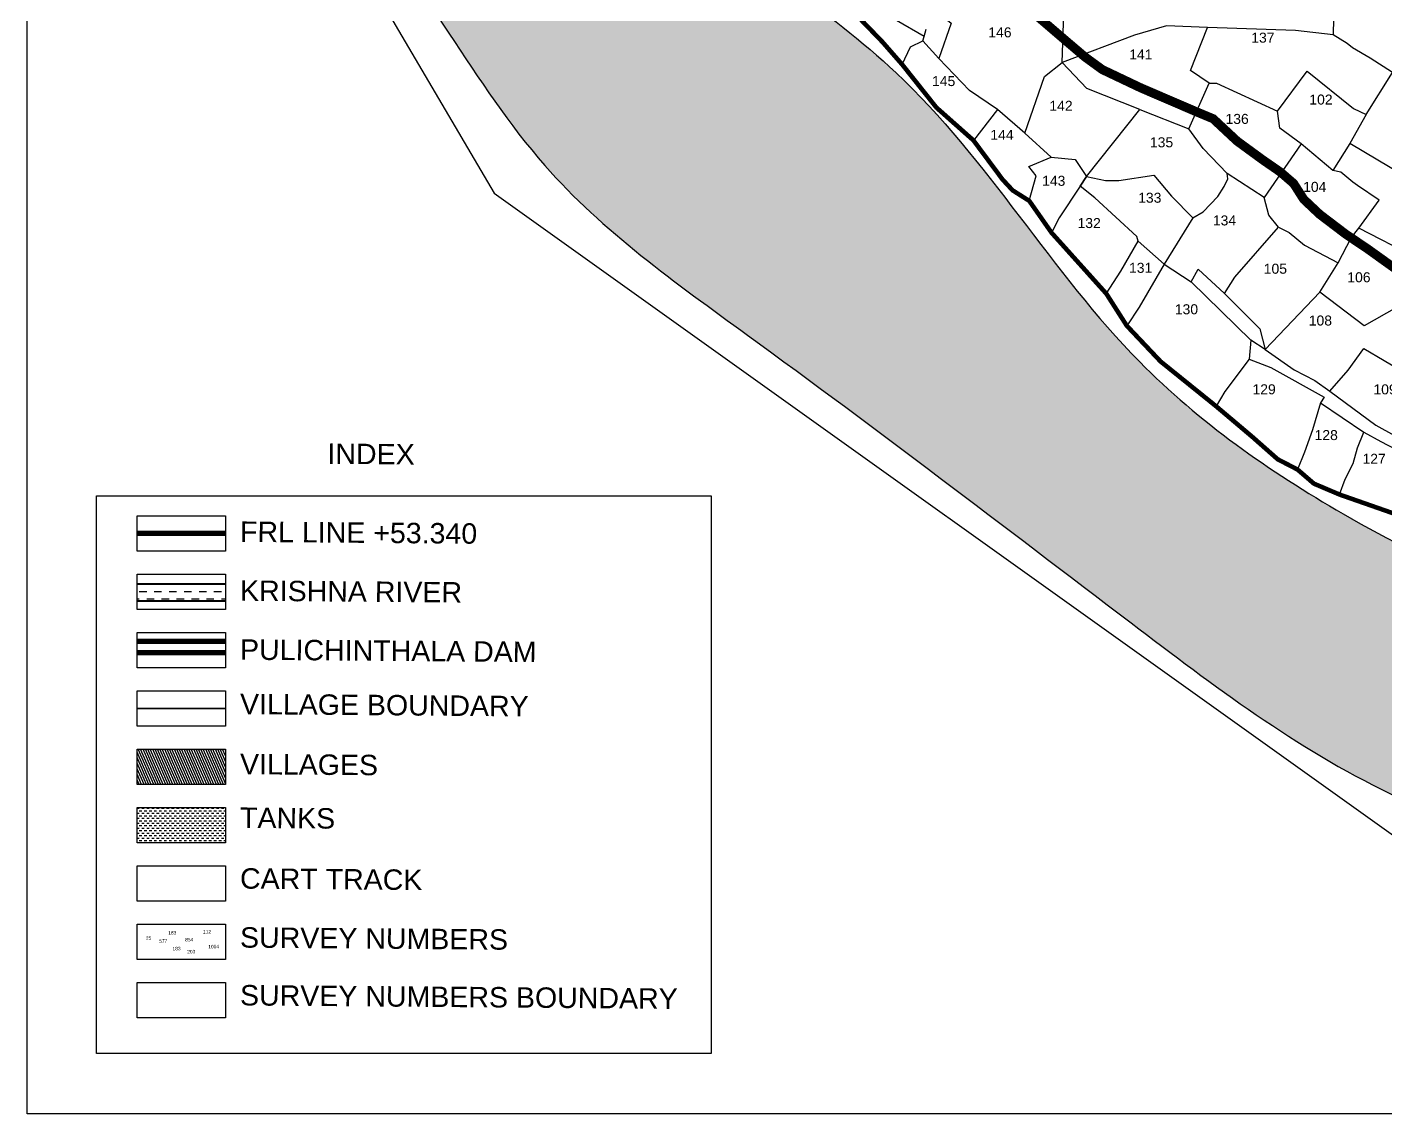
# Model space of a CAD drawing. Header units: millimetres. Extents: x 380985 to 388846, y 1838250 to 1848297.
# Drawn here: x 380985 to 383978, y 1838250 to 1840644 of the extents above; entities that cross this region are included whole.
import ezdxf
from ezdxf.enums import TextEntityAlignment as Align

# ---------------------------------------------------------------- set-up
doc = ezdxf.new("R2010")
doc.units = ezdxf.units.MM
for name, color, linetype in [('BND', 6, 'Continuous'), ('DIMENSION', 1, 'Continuous'), ('FRL', 3, 'Continuous'), ('Plot', 2, 'Continuous'), ('ROADS', 50, 'Continuous'), ('TEXT', 7, 'Continuous'), ('VILLAGE AREA', 1, 'Continuous')]:
    doc.layers.add(name, color=color, linetype=linetype)
doc.styles.get("Standard").update_dxf_attribs({"font": 'arial.ttf'})
doc.linetypes.add('FENCELINE2', pattern='A,0.25,-0.1,[132,ltypeshp.shx,S=0.1,R=0,X=-0.1,Y=0],-0.1,1', length=1.45)

# ---------------------------------------------------------------- blocks, each defined once
blk = doc.blocks.new('CHITT')
at = {"layer": 'BND', "lineweight": 30, "const_width": 10}
blk.add_lwpolyline([(-1033.1, -3645.3), (-1165.2, -3599.1), (-1221.9, -3575), (-1258, -3543.9), (-1301.7, -3521.3), (-1356.5, -3472.9), (-1437.5, -3404.4), (-1559.8, -3305.8), (-1634.3, -3227), (-1679.3, -3156.5), (-1799.9, -3022.3), (-1849.1, -2952), (-1885.8, -2928.8), (-1908.2, -2904.6), (-1972.1, -2818.7), (-2053.8, -2746.3), (-2129.2, -2651.5), (-2172.6, -2601.9), (-2229.5, -2543)], dxfattribs=at)
at = {"layer": 'DIMENSION'}
blk.add_lwpolyline([(-4041.2, -1211.8), (-3028.4, -2934.7), (-1031.3, -4361), (1188.6, -4521.3), (2958.6, -4170.8)], dxfattribs=at)
at = {"layer": 'Plot', "color": 0}
for points in [[(-1849.1, -2952), (-1849.1, -2952), (-1833.7, -2897.2), (-1850.4, -2876.6), (-1800.6, -2856), (-1858.8, -2803), (-1815.6, -2678.2), (-1776.5, -2647.4), (-1773.3, -2538.4), (-1731.9, -2519.2), (-1631.7, -2466.8), (-1555.2, -2296.6), (-1471.7, -2410.9), (-1232.5, -2320.3), (-1261.5, -2268.1), (-1208.8, -2098.5), (-1175.3, -2004.1), (-1131.8, -2090.9), (-1115.7, -2110.4), (-1083.5, -1957.5), (-928.5, -2034)], [(-1173.5, -2300.7), (-1179.5, -2586), (-1262.5, -2576.8), (-1456.7, -2570), (-1546.9, -2566.4), (-1617.4, -2587.2), (-1776.5, -2647.4)], [(-1918.9, -2750.8), (-1981, -2709), (-2048.3, -2638.6), (-2083.8, -2599.5), (-2081, -2589.6), (-2141.6, -2554.9), (-2151.7, -2530.4), (-2216, -2498.1)], [(-2151.7, -2530.4), (-2103.2, -2501.9), (-2053.6, -2534.2), (-2021, -2560.7), (-2048.3, -2638.6)], [(-2129.2, -2651.5), (-2111, -2612.3), (-2083.8, -2599.5), (-2081, -2589.6), (-2076.4, -2573.7)], [(-1605.8, -2750.4), (-1497.3, -2793.6), (-1453, -2692.8), (-1494, -2665), (-1456.7, -2570)], [(-1106.8, -2761.5), (-1048.6, -2668.9), (-1097.6, -2637.5), (-1137, -2615), (-1148.8, -2605.3), (-1179.5, -2586)], [(-1800.6, -2856), (-1747.9, -2860.8), (-1723, -2898.2), (-1605.8, -2750.4), (-1722.3, -2704.6), (-1776.5, -2647.4)], [(-1453, -2692.8), (-1436.5, -2692.8), (-1302.2, -2754.4), (-1236.9, -2666.3), (-1134.5, -2748.3), (-1106.8, -2761.5), (-1142.4, -2825.9), (-1180.1, -2884.9), (-1249.7, -2826.4), (-1296.9, -2791.7), (-1302.2, -2754.4)], [(-1858.8, -2803), (-1918.9, -2750.8), (-1972.1, -2818.7)], [(-1249.7, -2826.4), (-1331.5, -2944.6), (-1413.3, -2891.4), (-1465.7, -2836.7), (-1497.3, -2793.6)], [(-968.3, -2933.2), (-1023, -2897.1), (-1142.4, -2825.9)], [(-1723, -2898.2), (-1737.3, -2919.5), (-1783.2, -2989.1), (-1799.9, -3022.3)], [(-1679.3, -3156.5), (-1647.3, -3106.7), (-1608.8, -3040.5), (-1612.1, -3030.6), (-1704.4, -2945.4), (-1737.3, -2919.5), (-1723, -2898.2), (-1681.3, -2907.3), (-1651.5, -2907.4), (-1574.4, -2895.5), (-1535.9, -2941.9), (-1488.6, -2989.4), (-1552.1, -3091.6), (-1608.8, -3040.5)], [(-1488.6, -2989.4), (-1465.7, -2975.9), (-1433.9, -2942.5), (-1419.4, -2920.1), (-1411.3, -2903.8), (-1413.3, -2891.4)], [(-1299.8, -3009.6), (-1276.7, -3021.9), (-1242.8, -3049.7), (-1168.5, -3088.5), (-1140, -3033.2), (-1122.6, -3012.2), (-1078, -2950.1), (-1125.8, -2917.8), (-1136.4, -2910.7), (-1162.6, -2888.8), (-1180.1, -2884.9)], [(-1419, -3156.4), (-1396.1, -3120.3), (-1299.8, -3009.6), (-1321.1, -2983.2), (-1331.5, -2944.6)], [(-925, -3052.6), (-953.9, -3088), (-1000.6, -3075.6), (-1122.6, -3012.2)], [(-1552.1, -3091.6), (-1606.7, -3186.1), (-1634.3, -3227)], [(-1552.1, -3091.6), (-1492.2, -3130.5), (-1477.2, -3102.2), (-1419, -3156.4), (-1340.8, -3233.7), (-1329.5, -3279.3), (-1360.8, -3259.2), (-1492.2, -3130.5)], [(-1329.5, -3279.3), (-1208.8, -3153.3), (-1168.5, -3088.5)], [(-1364.8, -3301.1), (-1317.1, -3319.1), (-1199.5, -3384.3), (-1207.7, -3397), (-1111.9, -3461.8), (-1074.6, -3482.1), (-979.3, -3532.4)], [(-1039.7, -3186.9), (-1111.5, -3227.2), (-1208.8, -3153.3)], [(-1360.8, -3259.2), (-1364.8, -3301.1), (-1418.3, -3371.9), (-1437.5, -3404.4)], [(-1187, -3371.6), (-1146.1, -3325.3), (-1112.1, -3277.3), (-1022.3, -3330.1), (-965.6, -3235.5)], [(-1329.5, -3279.3), (-1265.5, -3324.2), (-1219.6, -3347.9), (-1187, -3371.6), (-1085.8, -3446.1), (-1003.5, -3491.6), (-970.4, -3504.9), (-961, -3512.7), (-813, -3620.3), (-712.9, -3676.8), (-611.3, -3699.6)], [(-1207.7, -3397), (-1225.1, -3456.4), (-1242.6, -3505.6), (-1258, -3543.9)], [(-1165.2, -3599.1), (-1153, -3565.1), (-1135.7, -3530.6), (-1126, -3496.4), (-1111.9, -3461.8)]]:
    blk.add_lwpolyline(points, dxfattribs=at)
at = {"layer": 'DIMENSION', "color": 0}
for s, p in [('146', (-1913.8, -2591.7)), ('137', (-1334.3, -2603.4)), ('141', (-1603.2, -2640.5)), ('145', (-2037.7, -2699.1)), ('102', (-1206.4, -2739.8)), ('142', (-1779.2, -2753.6)), ('136', (-1391.1, -2782.4)), ('144', (-1909.2, -2817.5)), ('135', (-1557.6, -2833.9)), ('143', (-1795.2, -2918.8)), ('133', (-1583.5, -2956.1)), ('104', (-1220, -2932.1)), ('132', (-1717.1, -3011.9)), ('134', (-1418.9, -3006.1)), ('131', (-1603.7, -3110.5)), ('105', (-1306.8, -3112.5)), ('106', (-1122.7, -3131.3)), ('130', (-1502.8, -3201.8)), ('108', (-1207.6, -3226.6)), ('129', (-1331.6, -3378.1)), ('109', (-1065.1, -3378.3)), ('128', (-1194.8, -3479)), ('127', (-1089.2, -3531.2))]:
    blk.add_text(s, height=22, dxfattribs=at).set_placement(p, align=Align.CENTER)

msp = doc.modelspace()

# ---------------------------------------------------------------- hatches: boundary and pattern name
h = msp.add_hatch()
h.set_pattern_fill('DASH,_O', color=4, scale=20, angle=45)
h.set_pattern_definition([(45, (0, 0), (7e-15, 89.8025612), [63.5, -63.5])])
edge = h.paths.add_edge_path()
edge.add_spline(control_points=[(388718.2, 1839990.7), (388580.2, 1839963.3), (388267.3, 1839901), (387855.9, 1839801.7), (387475.2, 1839575.2), (387094.4, 1839473.5), (386684, 1839375.2), (386279.4, 1839179.1), (385788, 1839251.2), (385390.9, 1839342.9), (385017, 1839397.5), (384652.2, 1839331.6), (384230.5, 1839388.5), (383818.2, 1839598.3), (383335.6, 1839935.9), (382998, 1840537.8), (382398, 1840891), (382107.7, 1841490.9), (381881.2, 1842059.9), (381643.3, 1842668), (381608.6, 1843256.1), (381578.5, 1843897.5), (381439.4, 1844549.9), (381141.9, 1844872.6), (380984.5, 1845004.8)], knot_values=[681.550287, 681.550287, 681.550287, 681.550287, 1104.733733, 1640.486126, 1936.19225, 2424.815522, 2811.604508, 3206.373083, 3741.717331, 4239.921726, 4445.074723, 4866.973381, 5341.050655, 5688.570558, 6248.458721, 7081.488613, 7695.659292, 8262.875186, 9023.485752, 9553.884751, 10205.221495, 10769.52233, 11500.583355, 12112.559309, 12112.559309, 12112.559309, 12112.559309], degree=3, periodic=0)
edge.add_line((380984.5, 1845004.8), (380984.5, 1842124.7))
edge.add_spline(control_points=[(380984.5, 1842124.7), (381142.4, 1841791.7), (381458.8, 1841292.9), (381860.8, 1840714.9), (382152.8, 1840264.9), (382705.8, 1839874.2), (383315.3, 1839408.2), (383832.9, 1839015.9), (384264, 1838837), (384786.2, 1838854.7), (385466.3, 1838780.9), (386121.3, 1838714.7), (386738.2, 1838841.7), (387360.1, 1838940.9), (388053.6, 1839115.2), (388508, 1839191.7), (388718.2, 1839227.2)], knot_values=[593.47484, 593.47484, 593.47484, 593.47484, 1699.853064, 2353.104729, 2713.64595, 3295.736963, 4352.3737, 5035.357019, 5228.200674, 5739.632747, 6566.226218, 7299.515557, 7688.053722, 8448.093622, 9190.633385, 9830.162664, 9830.162664, 9830.162664, 9830.162664], degree=3, periodic=0)
edge.add_line((388718.2, 1839227.2), (388718.2, 1839990.7))
h.paths.add_polyline_path([(385414.9, 1838929.9), (386324, 1838985.6), (386316.4, 1839109.5), (385407.3, 1839053.7)], flags=24)
h.paths.add_polyline_path([(381236.7, 1842193.4), (381742.9, 1841436.3), (381846.1, 1841505.3), (381339.8, 1842262.4)], flags=24)
h = msp.add_hatch()
h.set_pattern_fill('DASH', color=4, scale=131.738522)
h.set_pattern_definition([(0, (300673.282, 1434963.577), (16.4673153, 16.4673153), [16.4673153, -16.4673153])])
h.paths.add_polyline_path([(381226.8, 1839417.1), (381226.8, 1839379.6), (381421.8, 1839379.6), (381421.8, 1839417.1)])
h = msp.add_hatch()
h.set_pattern_fill('DASH', color=4, scale=43.912841)
h.set_pattern_definition([(0, (300673.282, 1434963.577), (5.48910509, 5.48910509), [5.48910509, -5.48910509])])
h.paths.add_polyline_path([(381226.8, 1838925.1), (381226.8, 1838847), (381421.8, 1838847), (381421.8, 1838925.1)])
at = {"layer": 'VILLAGE AREA', "linetype": 'ByBlock'}
h = msp.add_hatch(dxfattribs=at)
h.set_pattern_fill('ANSI31', color=256, scale=38.971274, angle=68.5464)
h.set_pattern_definition([(113.5464313, (238792.38, 1121531.235), (-4.46579937, -1.946089552), [])])
h.paths.add_polyline_path([(381421.8, 1838975.5), (381421.8, 1839053.7), (381226.8, 1839053.7), (381226.8, 1838975.5)])

# ---------------------------------------------------------------- linework, layer by layer
msp.add_lwpolyline([(380984.5, 1848286.5), (388718.2, 1848286.5), (388718.2, 1838250), (380984.5, 1838250)], close=True)
at = {"color": 0}
for points in [[(381137.4, 1839611.9), (382491.7, 1839611.9), (382491.7, 1838382.8), (381137.4, 1838382.8)], [(381226.8, 1839567.8), (381421.8, 1839567.8), (381421.8, 1839489.6), (381226.8, 1839489.6)], [(381226.8, 1839439.2), (381421.8, 1839439.2), (381421.8, 1839361.1), (381226.8, 1839361.1)], [(381226.8, 1839310.7), (381421.8, 1839310.7), (381421.8, 1839232.5), (381226.8, 1839232.5)], [(381226.8, 1839182.2), (381421.8, 1839182.2), (381421.8, 1839104), (381226.8, 1839104)], [(381226.8, 1839053.7), (381421.8, 1839053.7), (381421.8, 1838975.5), (381226.8, 1838975.5)], [(381226.8, 1838925.1), (381421.8, 1838925.1), (381421.8, 1838847), (381226.8, 1838847)], [(381226.8, 1838796.6), (381421.8, 1838796.6), (381421.8, 1838718.4), (381226.8, 1838718.4)], [(381226.8, 1838668.1), (381421.8, 1838668.1), (381421.8, 1838589.9), (381226.8, 1838589.9)], [(381226.8, 1838539.6), (381421.8, 1838539.6), (381421.8, 1838461.4), (381226.8, 1838461.4)]]:
    msp.add_lwpolyline(points, close=True, dxfattribs=at)
at = {"color": 4, "const_width": 4.39}
for points in [[(381421.8, 1839417.1), (381226.8, 1839417.1)], [(381421.8, 1839379.6), (381226.8, 1839379.6)]]:
    msp.add_lwpolyline(points, dxfattribs=at)
at = {"color": 0, "linetype": 'FENCELINE2', "ltscale": 80, "const_width": 11.7}
for points in [[(381421.8, 1839291.3), (381226.8, 1839291.3)], [(381421.8, 1839265.9), (381226.8, 1839265.9)]]:
    msp.add_lwpolyline(points, dxfattribs=at)
at = {"color": 4}
for points, knots in [([(380984.5, 1845004.8), (381141.9, 1844872.6), (381439.4, 1844549.9), (381578.5, 1843897.5), (381608.6, 1843256.1), (381643.3, 1842668), (381881.2, 1842059.9), (382107.7, 1841490.9), (382398, 1840891), (382998, 1840537.8), (383335.6, 1839935.9), (383818.2, 1839598.3), (384230.5, 1839388.5), (384652.2, 1839331.6), (385017, 1839397.5), (385390.9, 1839342.9), (385788, 1839251.2), (386279.4, 1839179.1), (386684, 1839375.2), (387094.4, 1839473.5), (387475.2, 1839575.2), (387855.9, 1839801.7), (388267.3, 1839901), (388580.2, 1839963.3), (388718.2, 1839990.7)], [681.550287, 681.550287, 681.550287, 681.550287, 1293.526241, 2024.587266, 2588.888101, 3240.224844, 3770.623844, 4531.23441, 5098.450304, 5712.620983, 6545.650875, 7105.539038, 7453.058941, 7927.136215, 8349.034872, 8554.18787, 9052.392265, 9587.736513, 9982.505087, 10369.294074, 10857.917346, 11153.62347, 11689.375862, 12112.559309, 12112.559309, 12112.559309, 12112.559309]), ([(380984.5, 1842124.7), (381142.4, 1841791.7), (381458.8, 1841292.9), (381860.8, 1840714.9), (382152.8, 1840264.9), (382705.8, 1839874.2), (383315.3, 1839408.2), (383832.9, 1839015.9), (384264, 1838837), (384786.2, 1838854.7), (385466.3, 1838780.9), (386121.3, 1838714.7), (386738.2, 1838841.7), (387360.1, 1838940.9), (388053.6, 1839115.2), (388508, 1839191.7), (388718.2, 1839227.2)], [593.47484, 593.47484, 593.47484, 593.47484, 1699.853064, 2353.104729, 2713.64595, 3295.736963, 4352.3737, 5035.357019, 5228.200674, 5739.632747, 6566.226218, 7299.515557, 7688.053722, 8448.093622, 9190.633385, 9830.162664, 9830.162664, 9830.162664, 9830.162664])]:
    msp.add_open_spline(points, degree=3, knots=knots, dxfattribs=at)
at = {"layer": 'BND', "lineweight": 30, "const_width": 3.9}
msp.add_lwpolyline([(381421.8, 1839143.1), (381226.8, 1839143.1)], dxfattribs=at)
at = {"layer": 'FRL', "color": 84, "const_width": 11.7}
msp.add_lwpolyline([(381421.8, 1839528.7), (381226.8, 1839528.7)], dxfattribs=at)
at = {"layer": 'ROADS', "color": 40, "const_width": 20}
msp.add_lwpolyline([(383190.3, 1840685.3), (383270.1, 1840616.9), (383315.4, 1840578.4), (383353.6, 1840550.6), (383438.5, 1840510.3), (383562, 1840457.2), (383597.8, 1840442.3), (383650.4, 1840393.2), (383707.6, 1840351.4), (383745.8, 1840325), (383775.1, 1840299.7), (383797.4, 1840264.8), (383832.4, 1840231.8), (383890.3, 1840187.8), (383936.6, 1840156.7), (384042.5, 1840080.9)], dxfattribs=at)

# ---------------------------------------------------------------- block references
msp.add_blockref('CHITT', (385041.7, 1843213.4))

# ---------------------------------------------------------------- texts
at = {"layer": 'TEXT', "color": 0}
for s, height, p in [('INDEX', 45.02, (381646, 1839682)), ('FRL LINE +53.340', 45.019, (381453.4, 1839510.1)), ('KRISHNA RIVER', 45.019, (381453.4, 1839380.3)), ('PULICHINTHALA DAM', 45.019, (381453.4, 1839250.5)), ('VILLAGE BOUNDARY', 45.019, (381453.4, 1839130.6)), ('VILLAGES', 45.02, (381453.4, 1838998.3)), ('TANKS', 45.02, (381453.4, 1838880)), ('CART TRACK', 45.02, (381453.4, 1838746.2)), ('SURVEY NUMBERS', 45.019, (381453.4, 1838616.2)), ('SURVEY NUMBERS BOUNDARY', 45.019, (381453.4, 1838488.9))]:
    msp.add_text(s, height=height, rotation=359.5381, dxfattribs=at).set_placement(p)
at = {"layer": 'TEXT'}
for s, p in [('25', (381246.2, 1838633.4)), ('183', (381295.4, 1838644.9)), ('112', (381372.1, 1838647.2)), ('577', (381275.5, 1838627)), ('183', (381304.8, 1838610.1)), ('854', (381332.8, 1838629.7)), ('203', (381337.2, 1838603.3)), ('1004', (381383.6, 1838614.5))]:
    msp.add_text(s, height=7.63, rotation=1.2022, dxfattribs=at).set_placement(p)

doc.saveas('drawing.dxf')
